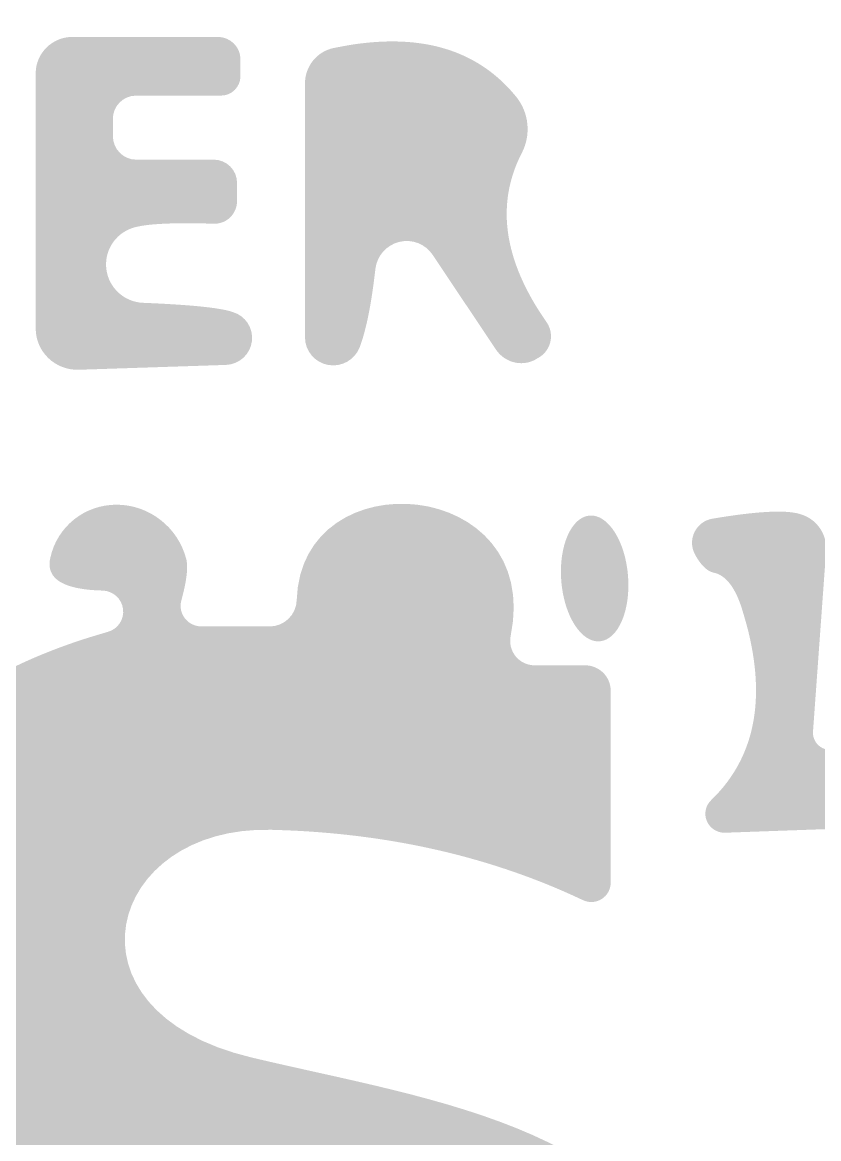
# Model space of a CAD drawing. Extents: x 0 to 650, y 0 to 488.
# Drawn here: x 336.87 to 353.29, y 158.4 to 181.41 of the extents above; entities that cross this region are included whole.
import ezdxf

# ---------------------------------------------------------------- set-up
doc = ezdxf.new("R2010")
doc.units = 0
doc.linetypes.add('Solid', pattern=[0])
doc.layers.add('Layer 1', color=7, linetype='Solid', lineweight=0)

msp = doc.modelspace()

# ---------------------------------------------------------------- hatches: boundary and pattern name
at = {"layer": 'Layer 1', "linetype": 'Solid', "lineweight": 0}
h = msp.add_hatch(color=250, dxfattribs=at)
edge = h.paths.add_edge_path(flags=0)
edge.add_line((347.48, 174.48), (347.43, 174.45))
edge.add_line((347.43, 174.45), (347.43, 174.45))
edge.add_spline(control_points=[(347.43, 174.45), (347.155, 174.312), (346.818, 174.402), (346.64, 174.66)], knot_values=[0, 0, 0, 0, 1, 1, 1, 1], degree=3, periodic=0)
edge.add_line((346.64, 174.66), (345.33, 176.62))
edge.add_line((345.33, 176.62), (345.33, 176.62))
edge.add_spline(control_points=[(345.33, 176.62), (345.179, 176.846), (344.902, 176.952), (344.638, 176.884)], knot_values=[0, 0, 0, 0, 1, 1, 1, 1], degree=3, periodic=0)
edge.add_spline(control_points=[(344.638, 176.884), (344.374, 176.817), (344.179, 176.592), (344.15, 176.32)], knot_values=[0, 0, 0, 0, 1, 1, 1, 1], degree=3, periodic=0)
edge.add_spline(control_points=[(344.15, 176.32), (344.03, 175.26), (343.83, 174.72)], knot_values=[0, 0, 0, 1, 1, 1], degree=2, periodic=0)
edge.add_spline(control_points=[(343.83, 174.72), (343.731, 174.456), (343.457, 174.3), (343.179, 174.349)], knot_values=[0, 0, 0, 0, 1, 1, 1, 1], degree=3, periodic=0)
edge.add_spline(control_points=[(343.179, 174.349), (342.902, 174.398), (342.7, 174.638), (342.7, 174.92)], knot_values=[0, 0, 0, 0, 1, 1, 1, 1], degree=3, periodic=0)
edge.add_line((342.7, 174.92), (342.7, 180.15))
edge.add_line((342.7, 180.15), (342.7, 180.15))
edge.add_spline(control_points=[(342.7, 180.15), (342.7, 180.505), (342.947, 180.81), (343.29, 180.88)], knot_values=[0, 0, 0, 0, 1, 1, 1, 1], degree=3, periodic=0)
edge.add_spline(control_points=[(343.29, 180.88), (345.8, 181.41), (347.05, 179.88)], knot_values=[0, 0, 0, 1, 1, 1], degree=2, periodic=0)
edge.add_spline(control_points=[(347.05, 179.88), (347.317, 179.552), (347.364, 179.097), (347.17, 178.72)], knot_values=[0, 0, 0, 0, 1, 1, 1, 1], degree=3, periodic=0)
edge.add_spline(control_points=[(347.17, 178.72), (346.35, 177.13), (347.68, 175.23)], knot_values=[0, 0, 0, 1, 1, 1], degree=2, periodic=0)
edge.add_line((347.68, 175.23), (347.68, 175.23))
edge.add_spline(control_points=[(347.68, 175.23), (347.765, 175.108), (347.792, 174.954), (347.753, 174.81)], knot_values=[0, 0, 0, 0, 1, 1, 1, 1], degree=3, periodic=0)
edge.add_spline(control_points=[(347.753, 174.81), (347.715, 174.665), (347.615, 174.545), (347.48, 174.48)], knot_values=[0, 0, 0, 0, 1, 1, 1, 1], degree=3, periodic=0)
edge = h.paths.add_edge_path(flags=0)
edge.add_spline(control_points=[(343.99, 178.73), (344.12, 177.96), (345, 178.19)], knot_values=[0, 0, 0, 1, 1, 1], degree=2, periodic=0)
edge.add_line((345, 178.19), (345, 178.19))
edge.add_spline(control_points=[(345, 178.19), (345.276, 178.263), (345.495, 178.476), (345.575, 178.749)], knot_values=[0, 0, 0, 0, 1, 1, 1, 1], degree=3, periodic=0)
edge.add_spline(control_points=[(345.575, 178.749), (345.655, 179.022), (345.585, 179.315), (345.39, 179.52)], knot_values=[0, 0, 0, 0, 1, 1, 1, 1], degree=3, periodic=0)
edge.add_spline(control_points=[(345.39, 179.52), (344.95, 179.98), (344.66, 179.96)], knot_values=[0, 0, 0, 1, 1, 1], degree=2, periodic=0)
edge.add_line((344.66, 179.96), (344.66, 179.96))
edge.add_spline(control_points=[(344.66, 179.96), (344.438, 179.942), (344.24, 179.799), (344.113, 179.565)], knot_values=[0, 0, 0, 0, 1, 1, 1, 1], degree=3, periodic=0)
edge.add_spline(control_points=[(344.113, 179.565), (343.985, 179.332), (343.941, 179.029), (343.99, 178.73)], knot_values=[0, 0, 0, 0, 1, 1, 1, 1], degree=3, periodic=0)
edge.add_line((343.99, 178.73), (343.99, 178.73))
h = msp.add_hatch(color=250, dxfattribs=at)
edge = h.paths.add_edge_path(flags=0)
edge.add_spline(control_points=[(340.9, 181.11), (341.16, 181.11), (341.37, 180.904), (341.37, 180.65)], knot_values=[0, 0, 0, 0, 1, 1, 1, 1], degree=3, periodic=0)
edge.add_line((341.37, 180.65), (341.37, 180.3))
edge.add_spline(control_points=[(341.37, 180.3), (341.37, 180.079), (341.191, 179.9), (340.97, 179.9)], knot_values=[0, 0, 0, 0, 1, 1, 1, 1], degree=3, periodic=0)
edge.add_line((340.97, 179.9), (339.22, 179.9))
edge.add_spline(control_points=[(339.22, 179.9), (338.955, 179.9), (338.74, 179.685), (338.74, 179.42)], knot_values=[0, 0, 0, 0, 1, 1, 1, 1], degree=3, periodic=0)
edge.add_line((338.74, 179.42), (338.74, 179.07))
edge.add_line((338.74, 179.07), (338.74, 179.07))
edge.add_spline(control_points=[(338.74, 179.07), (338.74, 178.799), (338.955, 178.58), (339.22, 178.58)], knot_values=[0, 0, 0, 0, 1, 1, 1, 1], degree=3, periodic=0)
edge.add_line((339.22, 178.58), (340.82, 178.58))
edge.add_line((340.82, 178.58), (340.82, 178.58))
edge.add_spline(control_points=[(340.82, 178.58), (341.085, 178.58), (341.3, 178.365), (341.3, 178.1)], knot_values=[0, 0, 0, 0, 1, 1, 1, 1], degree=3, periodic=0)
edge.add_line((341.3, 178.1), (341.3, 177.73))
edge.add_spline(control_points=[(341.3, 177.73), (341.3, 177.602), (341.249, 177.479), (341.158, 177.391)], knot_values=[0, 0, 0, 0, 1, 1, 1, 1], degree=3, periodic=0)
edge.add_spline(control_points=[(341.158, 177.391), (341.068, 177.302), (340.945, 177.255), (340.82, 177.26)], knot_values=[0, 0, 0, 0, 1, 1, 1, 1], degree=3, periodic=0)
edge.add_spline(control_points=[(340.82, 177.26), (339.52, 177.3), (339.14, 177.17)], knot_values=[0, 0, 0, 1, 1, 1], degree=2, periodic=0)
edge.add_spline(control_points=[(339.14, 177.17), (338.778, 177.049), (338.554, 176.687), (338.608, 176.31)], knot_values=[0, 0, 0, 0, 1, 1, 1, 1], degree=3, periodic=0)
edge.add_spline(control_points=[(338.608, 176.31), (338.662, 175.932), (338.979, 175.646), (339.36, 175.63)], knot_values=[0, 0, 0, 0, 1, 1, 1, 1], degree=3, periodic=0)
edge.add_spline(control_points=[(339.36, 175.63), (340.84, 175.57), (341.21, 175.44)], knot_values=[0, 0, 0, 1, 1, 1], degree=2, periodic=0)
edge.add_line((341.21, 175.44), (341.21, 175.44))
edge.add_spline(control_points=[(341.21, 175.44), (341.473, 175.364), (341.641, 175.108), (341.606, 174.837)], knot_values=[0, 0, 0, 0, 1, 1, 1, 1], degree=3, periodic=0)
edge.add_spline(control_points=[(341.606, 174.837), (341.571, 174.565), (341.344, 174.359), (341.07, 174.35)], knot_values=[0, 0, 0, 0, 1, 1, 1, 1], degree=3, periodic=0)
edge.add_line((341.07, 174.35), (338.03, 174.25))
edge.add_spline(control_points=[(338.03, 174.25), (337.798, 174.245), (337.575, 174.332), (337.409, 174.492)], knot_values=[0, 0, 0, 0, 1, 1, 1, 1], degree=3, periodic=0)
edge.add_spline(control_points=[(337.409, 174.492), (337.243, 174.652), (337.15, 174.871), (337.15, 175.1)], knot_values=[0, 0, 0, 0, 1, 1, 1, 1], degree=3, periodic=0)
edge.add_line((337.15, 175.1), (337.15, 180.36))
edge.add_line((337.15, 180.36), (337.15, 180.36))
edge.add_spline(control_points=[(337.15, 180.36), (337.15, 180.774), (337.49, 181.11), (337.91, 181.11)], knot_values=[0, 0, 0, 0, 1, 1, 1, 1], degree=3, periodic=0)
edge.add_line((337.91, 181.11), (340.9, 181.11))
h = msp.add_hatch(color=7, dxfattribs=at)
edge = h.paths.add_edge_path(flags=0)
edge.add_line((343.99, 178.73), (343.99, 178.73))
edge.add_spline(control_points=[(343.99, 178.73), (343.941, 179.029), (343.985, 179.332), (344.113, 179.565)], knot_values=[0, 0, 0, 0, 1, 1, 1, 1], degree=3, periodic=0)
edge.add_spline(control_points=[(344.113, 179.565), (344.24, 179.799), (344.438, 179.942), (344.66, 179.96)], knot_values=[0, 0, 0, 0, 1, 1, 1, 1], degree=3, periodic=0)
edge.add_spline(control_points=[(344.66, 179.96), (344.95, 179.98), (345.39, 179.52)], knot_values=[0, 0, 0, 1, 1, 1], degree=2, periodic=0)
edge.add_line((345.39, 179.52), (345.39, 179.52))
edge.add_spline(control_points=[(345.39, 179.52), (345.585, 179.315), (345.655, 179.022), (345.575, 178.749)], knot_values=[0, 0, 0, 0, 1, 1, 1, 1], degree=3, periodic=0)
edge.add_spline(control_points=[(345.575, 178.749), (345.495, 178.476), (345.276, 178.263), (345, 178.19)], knot_values=[0, 0, 0, 0, 1, 1, 1, 1], degree=3, periodic=0)
edge.add_spline(control_points=[(345, 178.19), (344.12, 177.96), (343.99, 178.73)], knot_values=[0, 0, 0, 1, 1, 1], degree=2, periodic=0)
h = msp.add_hatch(color=8, dxfattribs=at)
edge = h.paths.add_edge_path(flags=0)
edge.add_line((347.43, 168.16), (348.47, 168.16))
edge.add_line((348.47, 168.16), (348.47, 168.16))
edge.add_spline(control_points=[(348.47, 168.16), (348.611, 168.16), (348.745, 168.105), (348.845, 168.008)], knot_values=[0, 0, 0, 0, 1, 1, 1, 1], degree=3, periodic=0)
edge.add_spline(control_points=[(348.845, 168.008), (348.944, 167.91), (349, 167.778), (349, 167.64)], knot_values=[0, 0, 0, 0, 1, 1, 1, 1], degree=3, periodic=0)
edge.add_line((349, 167.64), (349, 163.68))
edge.add_line((349, 163.68), (349, 163.68))
edge.add_spline(control_points=[(349, 163.68), (349, 163.543), (348.93, 163.416), (348.814, 163.343)], knot_values=[0, 0, 0, 0, 1, 1, 1, 1], degree=3, periodic=0)
edge.add_spline(control_points=[(348.814, 163.343), (348.699, 163.27), (348.554, 163.261), (348.43, 163.32)], knot_values=[0, 0, 0, 0, 1, 1, 1, 1], degree=3, periodic=0)
edge.add_spline(control_points=[(348.43, 163.32), (345.56, 164.68), (342.01, 164.77)], knot_values=[0, 0, 0, 1, 1, 1], degree=2, periodic=0)
edge.add_spline(control_points=[(342.01, 164.77), (338.61, 164.86), (337.56, 161.04), (341.59, 160.08)], knot_values=[0, 0, 0, 0, 1, 1, 1, 1], degree=3, periodic=0)
edge.add_spline(control_points=[(341.59, 160.08), (345.41, 159.17), (350.16, 158.61), (350.84, 154.42)], knot_values=[0, 0, 0, 0, 1, 1, 1, 1], degree=3, periodic=0)
edge.add_spline(control_points=[(350.84, 154.42), (352.52, 143.92), (338.91, 145.44), (333.23, 147.47)], knot_values=[0, 0, 0, 0, 1, 1, 1, 1], degree=3, periodic=0)
edge.add_line((333.23, 147.47), (333.23, 147.47))
edge.add_spline(control_points=[(333.23, 147.47), (333.116, 147.512), (333.04, 147.624), (333.04, 147.75)], knot_values=[0, 0, 0, 0, 1, 1, 1, 1], degree=3, periodic=0)
edge.add_line((333.04, 147.75), (333.04, 151.81))
edge.add_line((333.04, 151.81), (333.04, 151.81))
edge.add_spline(control_points=[(333.04, 151.81), (333.04, 151.868), (333.07, 151.922), (333.119, 151.952)], knot_values=[0, 0, 0, 0, 1, 1, 1, 1], degree=3, periodic=0)
edge.add_spline(control_points=[(333.119, 151.952), (333.168, 151.983), (333.229, 151.986), (333.28, 151.96)], knot_values=[0, 0, 0, 0, 1, 1, 1, 1], degree=3, periodic=0)
edge.add_spline(control_points=[(333.28, 151.96), (338.32, 149.47), (342.96, 150.24)], knot_values=[0, 0, 0, 1, 1, 1], degree=2, periodic=0)
edge.add_spline(control_points=[(342.96, 150.24), (344.5, 150.5), (344.9, 151.71)], knot_values=[0, 0, 0, 1, 1, 1], degree=2, periodic=0)
edge.add_spline(control_points=[(344.9, 151.71), (345.072, 152.235), (345.014, 152.812), (344.74, 153.309)], knot_values=[0, 0, 0, 0, 1, 1, 1, 1], degree=3, periodic=0)
edge.add_spline(control_points=[(344.74, 153.309), (344.465, 153.807), (343.997, 154.186), (343.44, 154.36)], knot_values=[0, 0, 0, 0, 1, 1, 1, 1], degree=3, periodic=0)
edge.add_spline(control_points=[(343.44, 154.36), (338.66, 155.84), (332.93, 155.77), (333.08, 162.71)], knot_values=[0, 0, 0, 0, 1, 1, 1, 1], degree=3, periodic=0)
edge.add_spline(control_points=[(333.08, 162.71), (333.12, 164.54), (333.71, 165.52)], knot_values=[0, 0, 0, 1, 1, 1], degree=2, periodic=0)
edge.add_spline(control_points=[(333.71, 165.52), (335.11, 167.85), (338.64, 168.85)], knot_values=[0, 0, 0, 1, 1, 1], degree=2, periodic=0)
edge.add_spline(control_points=[(338.64, 168.85), (338.846, 168.908), (338.978, 169.108), (338.95, 169.32)], knot_values=[0, 0, 0, 0, 1, 1, 1, 1], degree=3, periodic=0)
edge.add_spline(control_points=[(338.95, 169.32), (338.923, 169.533), (338.744, 169.694), (338.53, 169.7)], knot_values=[0, 0, 0, 0, 1, 1, 1, 1], degree=3, periodic=0)
edge.add_spline(control_points=[(338.53, 169.7), (337.31, 169.73), (337.45, 170.37)], knot_values=[0, 0, 0, 1, 1, 1], degree=2, periodic=0)
edge.add_line((337.45, 170.37), (337.45, 170.37))
edge.add_spline(control_points=[(337.45, 170.37), (337.588, 171.017), (338.156, 171.472), (338.822, 171.47)], knot_values=[0, 0, 0, 0, 1, 1, 1, 1], degree=3, periodic=0)
edge.add_spline(control_points=[(338.822, 171.47), (339.488, 171.467), (340.079, 171.008), (340.25, 170.36)], knot_values=[0, 0, 0, 0, 1, 1, 1, 1], degree=3, periodic=0)
edge.add_spline(control_points=[(340.25, 170.36), (340.32, 170.11), (340.15, 169.49)], knot_values=[0, 0, 0, 1, 1, 1], degree=2, periodic=0)
edge.add_spline(control_points=[(340.15, 169.49), (340.117, 169.363), (340.145, 169.228), (340.227, 169.125)], knot_values=[0, 0, 0, 0, 1, 1, 1, 1], degree=3, periodic=0)
edge.add_spline(control_points=[(340.227, 169.125), (340.31, 169.021), (340.436, 168.96), (340.57, 168.96)], knot_values=[0, 0, 0, 0, 1, 1, 1, 1], degree=3, periodic=0)
edge.add_line((340.57, 168.96), (341.97, 168.96))
edge.add_line((341.97, 168.96), (341.97, 168.96))
edge.add_spline(control_points=[(341.97, 168.96), (342.275, 168.96), (342.524, 169.205), (342.53, 169.51)], knot_values=[0, 0, 0, 0, 1, 1, 1, 1], degree=3, periodic=0)
edge.add_spline(control_points=[(342.53, 169.51), (342.62, 172.45), (347.61, 172.04), (346.94, 168.77)], knot_values=[0, 0, 0, 0, 1, 1, 1, 1], degree=3, periodic=0)
edge.add_line((346.94, 168.77), (346.94, 168.77))
edge.add_spline(control_points=[(346.94, 168.77), (346.908, 168.621), (346.945, 168.466), (347.04, 168.347)], knot_values=[0, 0, 0, 0, 1, 1, 1, 1], degree=3, periodic=0)
edge.add_spline(control_points=[(347.04, 168.347), (347.135, 168.229), (347.279, 168.16), (347.43, 168.16)], knot_values=[0, 0, 0, 0, 1, 1, 1, 1], degree=3, periodic=0)
edge.add_line((347.43, 168.16), (347.43, 168.16))
h = msp.add_hatch(color=8, dxfattribs=at)
edge = h.paths.add_edge_path(flags=0)
edge.add_line((353.17, 166.79), (353.17, 166.79))
edge.add_spline(control_points=[(353.17, 166.79), (353.165, 166.697), (353.196, 166.606), (353.258, 166.537)], knot_values=[0, 0, 0, 0, 1, 1, 1, 1], degree=3, periodic=0)
edge.add_spline(control_points=[(353.258, 166.537), (353.32, 166.467), (353.407, 166.425), (353.5, 166.42)], knot_values=[0, 0, 0, 0, 1, 1, 1, 1], degree=3, periodic=0)
edge.add_line((353.5, 166.42), (353.5, 166.42))
edge.add_spline(control_points=[(353.5, 166.42), (353.558, 166.42), (353.613, 166.444), (353.652, 166.486)], knot_values=[0, 0, 0, 0, 1, 1, 1, 1], degree=3, periodic=0)
edge.add_spline(control_points=[(353.652, 166.486), (353.69, 166.529), (353.708, 166.585), (353.7, 166.64)], knot_values=[0, 0, 0, 0, 1, 1, 1, 1], degree=3, periodic=0)
edge.add_spline(control_points=[(353.7, 166.64), (353.4, 169.22), (355.26, 169.03)], knot_values=[0, 0, 0, 1, 1, 1], degree=2, periodic=0)
edge.add_line((355.26, 169.03), (355.26, 169.03))
edge.add_spline(control_points=[(355.26, 169.03), (355.421, 169.012), (355.582, 169.065), (355.701, 169.174)], knot_values=[0, 0, 0, 0, 1, 1, 1, 1], degree=3, periodic=0)
edge.add_spline(control_points=[(355.701, 169.174), (355.82, 169.284), (355.885, 169.439), (355.88, 169.6)], knot_values=[0, 0, 0, 0, 1, 1, 1, 1], degree=3, periodic=0)
edge.add_line((355.88, 169.6), (355.84, 170.64))
edge.add_line((355.84, 170.64), (355.84, 170.64))
edge.add_spline(control_points=[(355.84, 170.64), (355.835, 170.769), (355.883, 170.895), (355.973, 170.989)], knot_values=[0, 0, 0, 0, 1, 1, 1, 1], degree=3, periodic=0)
edge.add_spline(control_points=[(355.973, 170.989), (356.063, 171.083), (356.188, 171.137), (356.32, 171.14)], knot_values=[0, 0, 0, 0, 1, 1, 1, 1], degree=3, periodic=0)
edge.add_spline(control_points=[(356.32, 171.14), (357.67, 171.14), (357.96, 171.07)], knot_values=[0, 0, 0, 1, 1, 1], degree=2, periodic=0)
edge.add_spline(control_points=[(357.96, 171.07), (358.73, 170.87), (358.63, 170.15)], knot_values=[0, 0, 0, 1, 1, 1], degree=2, periodic=0)
edge.add_spline(control_points=[(358.63, 170.15), (358.57, 169.67), (358.89, 169.3)], knot_values=[0, 0, 0, 1, 1, 1], degree=2, periodic=0)
edge.add_spline(control_points=[(358.89, 169.3), (359.14, 169.01), (359.68, 169)], knot_values=[0, 0, 0, 1, 1, 1], degree=2, periodic=0)
edge.add_spline(control_points=[(359.68, 169), (367.29, 168.86), (375.02, 168.97)], knot_values=[0, 0, 0, 1, 1, 1], degree=2, periodic=0)
edge.add_spline(control_points=[(375.02, 168.97), (375.542, 168.976), (375.973, 168.567), (375.99, 168.05)], knot_values=[0, 0, 0, 0, 1, 1, 1, 1], degree=3, periodic=0)
edge.add_line((375.99, 168.05), (376.06, 165.96))
edge.add_line((376.06, 165.96), (376.06, 165.96))
edge.add_spline(control_points=[(376.06, 165.96), (376.07, 165.725), (375.984, 165.496), (375.822, 165.326)], knot_values=[0, 0, 0, 0, 1, 1, 1, 1], degree=3, periodic=0)
edge.add_spline(control_points=[(375.822, 165.326), (375.66, 165.156), (375.435, 165.06), (375.2, 165.06)], knot_values=[0, 0, 0, 0, 1, 1, 1, 1], degree=3, periodic=0)
edge.add_line((375.2, 165.06), (368.98, 165.06))
edge.add_line((368.98, 165.06), (368.98, 165.06))
edge.add_spline(control_points=[(368.98, 165.06), (368.422, 165.06), (367.97, 164.603), (367.97, 164.04)], knot_values=[0, 0, 0, 0, 1, 1, 1, 1], degree=3, periodic=0)
edge.add_line((367.97, 164.04), (367.97, 146.49))
edge.add_spline(control_points=[(367.97, 146.49), (367.97, 146.225), (367.751, 146.01), (367.48, 146.01)], knot_values=[0, 0, 0, 0, 1, 1, 1, 1], degree=3, periodic=0)
edge.add_line((367.48, 146.01), (362.58, 146.01))
edge.add_line((362.58, 146.01), (362.58, 146.01))
edge.add_spline(control_points=[(362.58, 146.01), (362.287, 146.01), (362.05, 146.247), (362.05, 146.54)], knot_values=[0, 0, 0, 0, 1, 1, 1, 1], degree=3, periodic=0)
edge.add_line((362.05, 146.54), (362.05, 164.53))
edge.add_line((362.05, 164.53), (362.05, 164.53))
edge.add_spline(control_points=[(362.05, 164.53), (362.05, 164.677), (361.99, 164.817), (361.885, 164.919)], knot_values=[0, 0, 0, 0, 1, 1, 1, 1], degree=3, periodic=0)
edge.add_spline(control_points=[(361.885, 164.919), (361.779, 165.021), (361.637, 165.075), (361.49, 165.07)], knot_values=[0, 0, 0, 0, 1, 1, 1, 1], degree=3, periodic=0)
edge.add_line((361.49, 165.07), (351.36, 164.71))
edge.add_line((351.36, 164.71), (351.36, 164.71))
edge.add_spline(control_points=[(351.36, 164.71), (351.198, 164.704), (351.048, 164.798), (350.983, 164.947)], knot_values=[0, 0, 0, 0, 1, 1, 1, 1], degree=3, periodic=0)
edge.add_spline(control_points=[(350.983, 164.947), (350.919, 165.096), (350.953, 165.268), (351.07, 165.38)], knot_values=[0, 0, 0, 0, 1, 1, 1, 1], degree=3, periodic=0)
edge.add_spline(control_points=[(351.07, 165.38), (352.51, 166.77), (351.71, 169.31)], knot_values=[0, 0, 0, 1, 1, 1], degree=2, periodic=0)
edge.add_spline(control_points=[(351.71, 169.31), (351.5, 169.99), (351.12, 170.07)], knot_values=[0, 0, 0, 1, 1, 1], degree=2, periodic=0)
edge.add_spline(control_points=[(351.12, 170.07), (350.91, 170.12), (350.73, 170.46)], knot_values=[0, 0, 0, 1, 1, 1], degree=2, periodic=0)
edge.add_line((350.73, 170.46), (350.73, 170.46))
edge.add_spline(control_points=[(350.73, 170.46), (350.659, 170.602), (350.659, 170.768), (350.73, 170.91)], knot_values=[0, 0, 0, 0, 1, 1, 1, 1], degree=3, periodic=0)
edge.add_spline(control_points=[(350.73, 170.91), (350.801, 171.052), (350.934, 171.152), (351.09, 171.18)], knot_values=[0, 0, 0, 0, 1, 1, 1, 1], degree=3, periodic=0)
edge.add_spline(control_points=[(351.09, 171.18), (352.45, 171.41), (352.89, 171.28)], knot_values=[0, 0, 0, 1, 1, 1], degree=2, periodic=0)
edge.add_line((352.89, 171.28), (352.89, 171.28))
edge.add_spline(control_points=[(352.89, 171.28), (353.232, 171.193), (353.463, 170.874), (353.44, 170.52)], knot_values=[0, 0, 0, 0, 1, 1, 1, 1], degree=3, periodic=0)
edge.add_line((353.44, 170.52), (353.17, 166.79))
h = msp.add_hatch(color=8, dxfattribs=at)
edge = h.paths.add_edge_path(flags=0)
edge.add_spline(control_points=[(348.566, 171.246), (348.946, 171.276), (349.3, 170.721), (349.358, 170.005)], knot_values=[0, 0, 0, 0, 1, 1, 1, 1], degree=3, periodic=0)
edge.add_spline(control_points=[(349.358, 170.005), (349.415, 169.29), (349.154, 168.685), (348.774, 168.654)], knot_values=[0, 0, 0, 0, 1, 1, 1, 1], degree=3, periodic=0)
edge.add_spline(control_points=[(348.774, 168.654), (348.394, 168.624), (348.04, 169.179), (347.982, 169.895)], knot_values=[0, 0, 0, 0, 1, 1, 1, 1], degree=3, periodic=0)
edge.add_spline(control_points=[(347.982, 169.895), (347.925, 170.61), (348.186, 171.215), (348.566, 171.246)], knot_values=[0, 0, 0, 0, 1, 1, 1, 1], degree=3, periodic=0)

doc.saveas('drawing.dxf')
